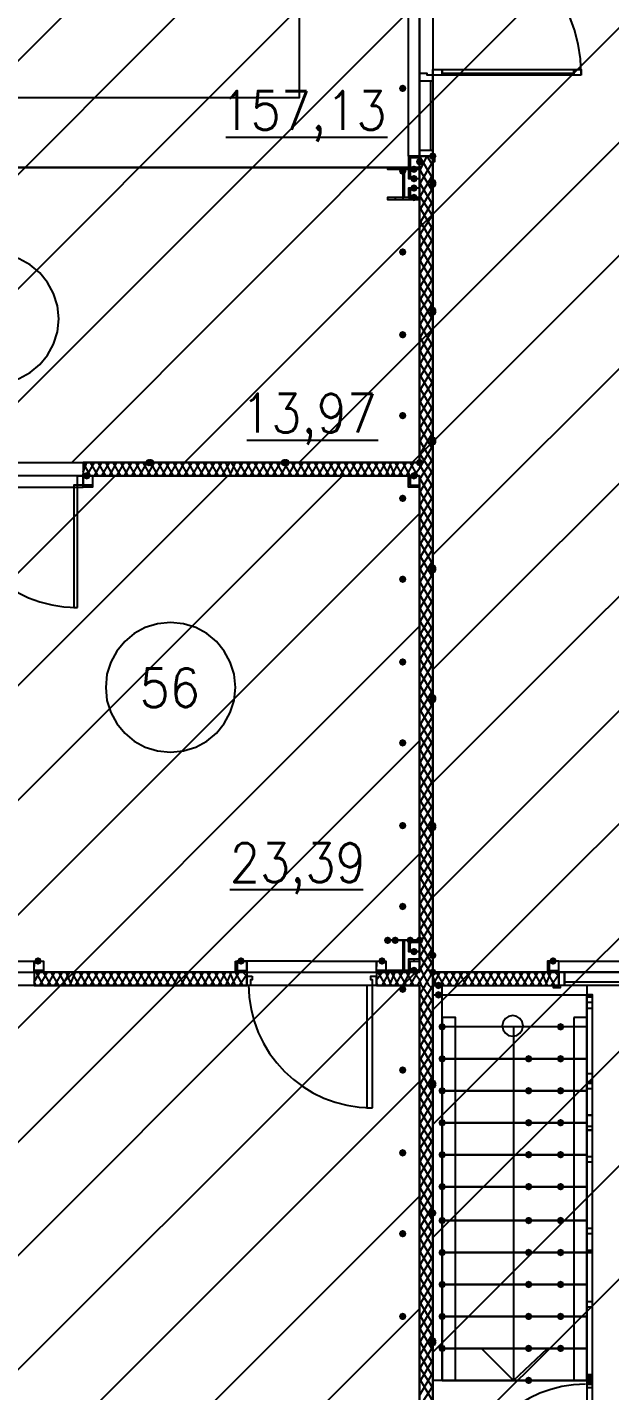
# Model space of a CAD drawing. Header units: millimetres. Extents: x 0 to 420, y 0 to 297.
# Drawn here: x 230.9 to 244.02, y 143.79 to 174.48 of the extents above; entities that cross this region are included whole.
import ezdxf

# ---------------------------------------------------------------- set-up
doc = ezdxf.new("R2010")
doc.units = ezdxf.units.MM
doc.layers.get('0').update_dxf_attribs({"linetype": 'CONTINUOUS'})
doc.styles.get("Standard").update_dxf_attribs({"font": 'STANDARD'})

msp = doc.modelspace()

# ---------------------------------------------------------------- hatches: boundary and pattern name
at = {"true_color": 0x000007}
for points in [[(239.437333, 173.101), (239.412463, 173.041204), (239.352667, 173.016333), (239.292871, 173.041204), (239.268, 173.101), (239.292871, 173.160796), (239.352667, 173.185667), (239.412462, 173.160796)], [(239.437333, 171.238333), (239.412463, 171.178537), (239.352667, 171.153667), (239.292871, 171.178537), (239.268, 171.238333), (239.292871, 171.298129), (239.352667, 171.323), (239.412462, 171.298129)], [(239.691333, 171.280667), (239.666462, 171.220871), (239.606667, 171.196), (239.546871, 171.220871), (239.522, 171.280667), (239.546871, 171.340462), (239.606667, 171.365333), (239.666462, 171.340463)], [(239.818333, 171.45), (239.793462, 171.390204), (239.733667, 171.365333), (239.673871, 171.390204), (239.649, 171.45), (239.673871, 171.509796), (239.733667, 171.534667), (239.793462, 171.509796)], [(239.691333, 171.069), (239.666462, 171.009204), (239.606667, 170.984333), (239.546871, 171.009204), (239.522, 171.069), (239.546871, 171.128796), (239.606667, 171.153667), (239.666462, 171.128796)], [(239.691333, 170.857333), (239.666462, 170.797537), (239.606667, 170.772667), (239.546871, 170.797537), (239.522, 170.857333), (239.546871, 170.917129), (239.606667, 170.942), (239.666462, 170.917129)], [(239.691333, 170.645667), (239.666462, 170.585871), (239.606667, 170.561), (239.546871, 170.585871), (239.522, 170.645667), (239.546871, 170.705462), (239.606667, 170.730333), (239.666462, 170.705463)], [(239.437333, 169.418), (239.412463, 169.358204), (239.352667, 169.333333), (239.292871, 169.358204), (239.268, 169.418), (239.292871, 169.477796), (239.352667, 169.502667), (239.412462, 169.477796)], [(239.437333, 167.555333), (239.412463, 167.495537), (239.352667, 167.470667), (239.292871, 167.495537), (239.268, 167.555333), (239.292871, 167.615129), (239.352667, 167.64), (239.412462, 167.615129)], [(239.437333, 165.735), (239.412463, 165.675204), (239.352667, 165.650333), (239.292871, 165.675204), (239.268, 165.735), (239.292871, 165.794796), (239.352667, 165.819667), (239.412462, 165.794796)], [(232.325333, 164.380333), (232.300462, 164.320537), (232.240667, 164.295667), (232.180871, 164.320537), (232.156, 164.380333), (232.180871, 164.440129), (232.240667, 164.465), (232.300462, 164.440129)], [(239.691333, 164.380333), (239.666462, 164.320537), (239.606667, 164.295667), (239.546871, 164.320537), (239.522, 164.380333), (239.546871, 164.440129), (239.606667, 164.465), (239.666462, 164.440129)], [(239.437333, 163.872333), (239.412463, 163.812537), (239.352667, 163.787667), (239.292871, 163.812537), (239.268, 163.872333), (239.292871, 163.932129), (239.352667, 163.957), (239.412462, 163.932129)], [(239.437333, 162.052), (239.412463, 161.992204), (239.352667, 161.967333), (239.292871, 161.992204), (239.268, 162.052), (239.292871, 162.111796), (239.352667, 162.136667), (239.412462, 162.111796)], [(239.437333, 160.189333), (239.412463, 160.129537), (239.352667, 160.104667), (239.292871, 160.129537), (239.268, 160.189333), (239.292871, 160.249129), (239.352667, 160.274), (239.412462, 160.249129)], [(239.437333, 158.369), (239.412463, 158.309204), (239.352667, 158.284333), (239.292871, 158.309204), (239.268, 158.369), (239.292871, 158.428796), (239.352667, 158.453667), (239.412462, 158.428796)], [(239.437333, 156.506333), (239.412463, 156.446537), (239.352667, 156.421667), (239.292871, 156.446537), (239.268, 156.506333), (239.292871, 156.566129), (239.352667, 156.591), (239.412462, 156.566129)], [(239.437333, 154.686), (239.412463, 154.626204), (239.352667, 154.601333), (239.292871, 154.626204), (239.268, 154.686), (239.292871, 154.745796), (239.352667, 154.770667), (239.412462, 154.745796)], [(239.098667, 153.924), (239.073796, 153.864204), (239.014, 153.839333), (238.954204, 153.864204), (238.929333, 153.924), (238.954204, 153.983796), (239.014, 154.008667), (239.073796, 153.983796)], [(239.268, 153.924), (239.243129, 153.864204), (239.183333, 153.839333), (239.123538, 153.864204), (239.098667, 153.924), (239.123537, 153.983796), (239.183333, 154.008667), (239.243129, 153.983796)], [(239.606667, 153.924), (239.581796, 153.864204), (239.522, 153.839333), (239.462204, 153.864204), (239.437333, 153.924), (239.462204, 153.983796), (239.522, 154.008667), (239.581796, 153.983796)], [(239.818333, 153.924), (239.793462, 153.864204), (239.733667, 153.839333), (239.673871, 153.864204), (239.649, 153.924), (239.673871, 153.983796), (239.733667, 154.008667), (239.793462, 153.983796)], [(231.224667, 153.458333), (231.199796, 153.398537), (231.14, 153.373667), (231.080204, 153.398537), (231.055333, 153.458333), (231.080204, 153.518129), (231.14, 153.543), (231.199796, 153.518129)], [(235.796667, 153.458333), (235.771796, 153.398537), (235.712, 153.373667), (235.652204, 153.398537), (235.627333, 153.458333), (235.652204, 153.518129), (235.712, 153.543), (235.771796, 153.518129)], [(238.971667, 153.458333), (238.946796, 153.398537), (238.887, 153.373667), (238.827204, 153.398537), (238.802333, 153.458333), (238.827204, 153.518129), (238.887, 153.543), (238.946796, 153.518129)], [(239.691333, 153.67), (239.666462, 153.610204), (239.606667, 153.585333), (239.546871, 153.610204), (239.522, 153.67), (239.546871, 153.729796), (239.606667, 153.754667), (239.666462, 153.729796)], [(242.824, 153.458333), (242.799129, 153.398537), (242.739333, 153.373667), (242.679538, 153.398537), (242.654667, 153.458333), (242.679537, 153.518129), (242.739333, 153.543), (242.799129, 153.518129)], [(239.691333, 153.246667), (239.666462, 153.186871), (239.606667, 153.162), (239.546871, 153.186871), (239.522, 153.246667), (239.546871, 153.306462), (239.606667, 153.331333), (239.666462, 153.306463)], [(240.114667, 153.204333), (240.089796, 153.144537), (240.03, 153.119667), (239.970204, 153.144537), (239.945333, 153.204333), (239.970204, 153.264129), (240.03, 153.289), (240.089796, 153.264129)], [(239.437333, 152.823333), (239.412463, 152.763537), (239.352667, 152.738667), (239.292871, 152.763537), (239.268, 152.823333), (239.292871, 152.883129), (239.352667, 152.908), (239.412462, 152.883129)], [(240.241667, 152.908), (240.216796, 152.848204), (240.157, 152.823333), (240.097204, 152.848204), (240.072333, 152.908), (240.097204, 152.967796), (240.157, 152.992667), (240.216796, 152.967796)], [(240.241667, 152.696333), (240.216796, 152.636537), (240.157, 152.611667), (240.097204, 152.636537), (240.072333, 152.696333), (240.097204, 152.756129), (240.157, 152.781), (240.216796, 152.756129)], [(239.437333, 151.003), (239.412463, 150.943204), (239.352667, 150.918333), (239.292871, 150.943204), (239.268, 151.003), (239.292871, 151.062796), (239.352667, 151.087667), (239.412462, 151.062796)], [(239.437333, 149.140333), (239.412463, 149.080537), (239.352667, 149.055667), (239.292871, 149.080537), (239.268, 149.140333), (239.292871, 149.200129), (239.352667, 149.225), (239.412462, 149.200129)], [(239.437333, 147.32), (239.412463, 147.260204), (239.352667, 147.235333), (239.292871, 147.260204), (239.268, 147.32), (239.292871, 147.379796), (239.352667, 147.404667), (239.412462, 147.379796)], [(239.437333, 145.457333), (239.412463, 145.397537), (239.352667, 145.372667), (239.292871, 145.397537), (239.268, 145.457333), (239.292871, 145.517129), (239.352667, 145.542), (239.412462, 145.517129)]]:
    msp.add_hatch(color=0, dxfattribs=at).paths.add_polyline_path(points, flags=0)
at = {"true_color": 0x0000fe}
for points in [[(240.114667, 171.577), (240.089796, 171.517204), (240.03, 171.492333), (239.970204, 171.517204), (239.945333, 171.577), (239.970204, 171.636796), (240.03, 171.661667), (240.089796, 171.636796)], [(240.114667, 171.577), (240.089796, 171.517204), (240.03, 171.492333), (239.970204, 171.517204), (239.945333, 171.577), (239.970204, 171.636796), (240.03, 171.661667), (240.089796, 171.636796)], [(240.114667, 170.984333), (240.089796, 170.924537), (240.03, 170.899667), (239.970204, 170.924537), (239.945333, 170.984333), (239.970204, 171.044129), (240.03, 171.069), (240.089796, 171.044129)], [(240.114667, 170.942), (240.089796, 170.882204), (240.03, 170.857333), (239.970204, 170.882204), (239.945333, 170.942), (239.970204, 171.001796), (240.03, 171.026667), (240.089796, 171.001796)], [(240.114667, 168.105667), (240.089796, 168.045871), (240.03, 168.021), (239.970204, 168.045871), (239.945333, 168.105667), (239.970204, 168.165462), (240.03, 168.190333), (240.089796, 168.165463)], [(240.114667, 168.063333), (240.089796, 168.003537), (240.03, 167.978667), (239.970204, 168.003537), (239.945333, 168.063333), (239.970204, 168.123129), (240.03, 168.148), (240.089796, 168.123129)], [(240.114667, 165.184667), (240.089796, 165.124871), (240.03, 165.1), (239.970204, 165.124871), (239.945333, 165.184667), (239.970204, 165.244462), (240.03, 165.269333), (240.089796, 165.244463)], [(240.114667, 165.142333), (240.089796, 165.082537), (240.03, 165.057667), (239.970204, 165.082537), (239.945333, 165.142333), (239.970204, 165.202129), (240.03, 165.227), (240.089796, 165.202129)], [(233.722333, 164.676667), (233.697462, 164.616871), (233.637667, 164.592), (233.577871, 164.616871), (233.553, 164.676667), (233.577871, 164.736462), (233.637667, 164.761333), (233.697462, 164.736463)], [(233.764667, 164.676667), (233.739796, 164.616871), (233.68, 164.592), (233.620204, 164.616871), (233.595333, 164.676667), (233.620204, 164.736462), (233.68, 164.761333), (233.739796, 164.736463)], [(236.770333, 164.676667), (236.745462, 164.616871), (236.685667, 164.592), (236.625871, 164.616871), (236.601, 164.676667), (236.625871, 164.736462), (236.685667, 164.761333), (236.745462, 164.736463)], [(236.812667, 164.676667), (236.787796, 164.616871), (236.728, 164.592), (236.668204, 164.616871), (236.643333, 164.676667), (236.668204, 164.736462), (236.728, 164.761333), (236.787796, 164.736463)], [(239.818333, 164.676667), (239.793462, 164.616871), (239.733667, 164.592), (239.673871, 164.616871), (239.649, 164.676667), (239.673871, 164.736462), (239.733667, 164.761333), (239.793462, 164.736463)], [(239.818333, 164.676667), (239.793462, 164.616871), (239.733667, 164.592), (239.673871, 164.616871), (239.649, 164.676667), (239.673871, 164.736462), (239.733667, 164.761333), (239.793462, 164.736463)], [(240.114667, 162.306), (240.089796, 162.246204), (240.03, 162.221333), (239.970204, 162.246204), (239.945333, 162.306), (239.970204, 162.365796), (240.03, 162.390667), (240.089796, 162.365796)], [(240.114667, 162.263667), (240.089796, 162.203871), (240.03, 162.179), (239.970204, 162.203871), (239.945333, 162.263667), (239.970204, 162.323462), (240.03, 162.348333), (240.089796, 162.323463)], [(240.114667, 159.385), (240.089796, 159.325204), (240.03, 159.300333), (239.970204, 159.325204), (239.945333, 159.385), (239.970204, 159.444796), (240.03, 159.469667), (240.089796, 159.444796)], [(240.114667, 159.342667), (240.089796, 159.282871), (240.03, 159.258), (239.970204, 159.282871), (239.945333, 159.342667), (239.970204, 159.402462), (240.03, 159.427333), (240.089796, 159.402463)], [(240.114667, 156.506333), (240.089796, 156.446537), (240.03, 156.421667), (239.970204, 156.446537), (239.945333, 156.506333), (239.970204, 156.566129), (240.03, 156.591), (240.089796, 156.566129)], [(240.114667, 156.464), (240.089796, 156.404204), (240.03, 156.379333), (239.970204, 156.404204), (239.945333, 156.464), (239.970204, 156.523796), (240.03, 156.548667), (240.089796, 156.523796)], [(240.114667, 153.585333), (240.089796, 153.525537), (240.03, 153.500667), (239.970204, 153.525537), (239.945333, 153.585333), (239.970204, 153.645129), (240.03, 153.67), (240.089796, 153.645129)], [(240.114667, 153.585333), (240.089796, 153.525537), (240.03, 153.500667), (239.970204, 153.525537), (239.945333, 153.585333), (239.970204, 153.645129), (240.03, 153.67), (240.089796, 153.645129)], [(240.326333, 151.976667), (240.301462, 151.916871), (240.241667, 151.892), (240.181871, 151.916871), (240.157, 151.976667), (240.181871, 152.036462), (240.241667, 152.061333), (240.301462, 152.036463)], [(242.993333, 151.976667), (242.968462, 151.916871), (242.908667, 151.892), (242.848871, 151.916871), (242.824, 151.976667), (242.848871, 152.036462), (242.908667, 152.061333), (242.968462, 152.036463)], [(240.326333, 151.257), (240.301462, 151.197204), (240.241667, 151.172333), (240.181871, 151.197204), (240.157, 151.257), (240.181871, 151.316796), (240.241667, 151.341667), (240.301462, 151.316796)], [(242.273667, 151.257), (242.248796, 151.197204), (242.189, 151.172333), (242.129204, 151.197204), (242.104333, 151.257), (242.129204, 151.316796), (242.189, 151.341667), (242.248796, 151.316796)], [(242.993333, 151.257), (242.968462, 151.197204), (242.908667, 151.172333), (242.848871, 151.197204), (242.824, 151.257), (242.848871, 151.316796), (242.908667, 151.341667), (242.968462, 151.316796)], [(240.114667, 150.706667), (240.089796, 150.646871), (240.03, 150.622), (239.970204, 150.646871), (239.945333, 150.706667), (239.970204, 150.766462), (240.03, 150.791333), (240.089796, 150.766463)], [(240.114667, 150.664333), (240.089796, 150.604537), (240.03, 150.579667), (239.970204, 150.604537), (239.945333, 150.664333), (239.970204, 150.724129), (240.03, 150.749), (240.089796, 150.724129)], [(240.326333, 150.537333), (240.301462, 150.477537), (240.241667, 150.452667), (240.181871, 150.477537), (240.157, 150.537333), (240.181871, 150.597129), (240.241667, 150.622), (240.301462, 150.597129)], [(242.273667, 150.537333), (242.248796, 150.477537), (242.189, 150.452667), (242.129204, 150.477537), (242.104333, 150.537333), (242.129204, 150.597129), (242.189, 150.622), (242.248796, 150.597129)], [(242.993333, 150.537333), (242.968462, 150.477537), (242.908667, 150.452667), (242.848871, 150.477537), (242.824, 150.537333), (242.848871, 150.597129), (242.908667, 150.622), (242.968462, 150.597129)], [(240.326333, 149.817667), (240.301462, 149.757871), (240.241667, 149.733), (240.181871, 149.757871), (240.157, 149.817667), (240.181871, 149.877462), (240.241667, 149.902333), (240.301462, 149.877463)], [(242.273667, 149.817667), (242.248796, 149.757871), (242.189, 149.733), (242.129204, 149.757871), (242.104333, 149.817667), (242.129204, 149.877462), (242.189, 149.902333), (242.248796, 149.877463)], [(242.993333, 149.817667), (242.968462, 149.757871), (242.908667, 149.733), (242.848871, 149.757871), (242.824, 149.817667), (242.848871, 149.877462), (242.908667, 149.902333), (242.968462, 149.877463)], [(240.326333, 149.098), (240.301462, 149.038204), (240.241667, 149.013333), (240.181871, 149.038204), (240.157, 149.098), (240.181871, 149.157796), (240.241667, 149.182667), (240.301462, 149.157796)], [(242.273667, 149.098), (242.248796, 149.038204), (242.189, 149.013333), (242.129204, 149.038204), (242.104333, 149.098), (242.129204, 149.157796), (242.189, 149.182667), (242.248796, 149.157796)], [(242.993333, 149.098), (242.968462, 149.038204), (242.908667, 149.013333), (242.848871, 149.038204), (242.824, 149.098), (242.848871, 149.157796), (242.908667, 149.182667), (242.968462, 149.157796)], [(240.326333, 148.378333), (240.301462, 148.318537), (240.241667, 148.293667), (240.181871, 148.318537), (240.157, 148.378333), (240.181871, 148.438129), (240.241667, 148.463), (240.301462, 148.438129)], [(242.273667, 148.378333), (242.248796, 148.318537), (242.189, 148.293667), (242.129204, 148.318537), (242.104333, 148.378333), (242.129204, 148.438129), (242.189, 148.463), (242.248796, 148.438129)], [(242.993333, 148.378333), (242.968462, 148.318537), (242.908667, 148.293667), (242.848871, 148.318537), (242.824, 148.378333), (242.848871, 148.438129), (242.908667, 148.463), (242.968462, 148.438129)], [(240.114667, 147.785667), (240.089796, 147.725871), (240.03, 147.701), (239.970204, 147.725871), (239.945333, 147.785667), (239.970204, 147.845462), (240.03, 147.870333), (240.089796, 147.845463)], [(240.114667, 147.785667), (240.089796, 147.725871), (240.03, 147.701), (239.970204, 147.725871), (239.945333, 147.785667), (239.970204, 147.845462), (240.03, 147.870333), (240.089796, 147.845463)], [(240.326333, 147.616333), (240.301462, 147.556537), (240.241667, 147.531667), (240.181871, 147.556537), (240.157, 147.616333), (240.181871, 147.676129), (240.241667, 147.701), (240.301462, 147.676129)], [(242.273667, 147.616333), (242.248796, 147.556537), (242.189, 147.531667), (242.129204, 147.556537), (242.104333, 147.616333), (242.129204, 147.676129), (242.189, 147.701), (242.248796, 147.676129)], [(242.993333, 147.616333), (242.968462, 147.556537), (242.908667, 147.531667), (242.848871, 147.556537), (242.824, 147.616333), (242.848871, 147.676129), (242.908667, 147.701), (242.968462, 147.676129)], [(240.326333, 146.896667), (240.301462, 146.836871), (240.241667, 146.812), (240.181871, 146.836871), (240.157, 146.896667), (240.181871, 146.956462), (240.241667, 146.981333), (240.301462, 146.956463)], [(242.273667, 146.896667), (242.248796, 146.836871), (242.189, 146.812), (242.129204, 146.836871), (242.104333, 146.896667), (242.129204, 146.956462), (242.189, 146.981333), (242.248796, 146.956463)], [(242.993333, 146.896667), (242.968462, 146.836871), (242.908667, 146.812), (242.848871, 146.836871), (242.824, 146.896667), (242.848871, 146.956462), (242.908667, 146.981333), (242.968462, 146.956463)], [(240.326333, 146.177), (240.301462, 146.117204), (240.241667, 146.092333), (240.181871, 146.117204), (240.157, 146.177), (240.181871, 146.236796), (240.241667, 146.261667), (240.301462, 146.236796)], [(242.273667, 146.177), (242.248796, 146.117204), (242.189, 146.092333), (242.129204, 146.117204), (242.104333, 146.177), (242.129204, 146.236796), (242.189, 146.261667), (242.248796, 146.236796)], [(242.993333, 146.177), (242.968462, 146.117204), (242.908667, 146.092333), (242.848871, 146.117204), (242.824, 146.177), (242.848871, 146.236796), (242.908667, 146.261667), (242.968462, 146.236796)], [(240.326333, 145.457333), (240.301462, 145.397537), (240.241667, 145.372667), (240.181871, 145.397537), (240.157, 145.457333), (240.181871, 145.517129), (240.241667, 145.542), (240.301462, 145.517129)], [(242.273667, 145.457333), (242.248796, 145.397537), (242.189, 145.372667), (242.129204, 145.397537), (242.104333, 145.457333), (242.129204, 145.517129), (242.189, 145.542), (242.248796, 145.517129)], [(242.993333, 145.457333), (242.968462, 145.397537), (242.908667, 145.372667), (242.848871, 145.397537), (242.824, 145.457333), (242.848871, 145.517129), (242.908667, 145.542), (242.968462, 145.517129)], [(240.114667, 144.907), (240.089796, 144.847204), (240.03, 144.822333), (239.970204, 144.847204), (239.945333, 144.907), (239.970204, 144.966796), (240.03, 144.991667), (240.089796, 144.966796)], [(240.114667, 144.864667), (240.089796, 144.804871), (240.03, 144.78), (239.970204, 144.804871), (239.945333, 144.864667), (239.970204, 144.924462), (240.03, 144.949333), (240.089796, 144.924463)], [(240.326333, 144.737667), (240.301462, 144.677871), (240.241667, 144.653), (240.181871, 144.677871), (240.157, 144.737667), (240.181871, 144.797462), (240.241667, 144.822333), (240.301462, 144.797463)], [(242.273667, 144.737667), (242.248796, 144.677871), (242.189, 144.653), (242.129204, 144.677871), (242.104333, 144.737667), (242.129204, 144.797462), (242.189, 144.822333), (242.248796, 144.797463)], [(242.993333, 144.737667), (242.968462, 144.677871), (242.908667, 144.653), (242.848871, 144.677871), (242.824, 144.737667), (242.848871, 144.797462), (242.908667, 144.822333), (242.968462, 144.797463)], [(242.273667, 144.018), (242.248796, 143.958204), (242.189, 143.933333), (242.129204, 143.958204), (242.104333, 144.018), (242.129204, 144.077796), (242.189, 144.102667), (242.248796, 144.077796)]]:
    msp.add_hatch(color=0, dxfattribs=at).paths.add_polyline_path(points, flags=0)
at = {"true_color": 0x000007}
h = msp.add_hatch(color=0, dxfattribs=at)
h.paths.add_polyline_path([(240.03, 171.577), (240.03, 170.984333)], flags=0)
h.paths.add_polyline_path([(240.03, 170.984333), (240.03, 171.577)], flags=0)
h = msp.add_hatch(color=0, dxfattribs=at)
h.paths.add_polyline_path([(240.03, 170.942), (240.03, 153.585333)], flags=0)
h.paths.add_polyline_path([(240.03, 153.585333), (240.03, 170.942)], flags=0)
h = msp.add_hatch(color=0, dxfattribs=at)
h.paths.add_polyline_path([(232.156, 164.676667), (239.733667, 164.676667)], flags=0)
h.paths.add_polyline_path([(239.733667, 164.676667), (232.156, 164.676667)], flags=0)
h = msp.add_hatch(color=0, dxfattribs=at)
h.paths.add_polyline_path([(240.03, 153.585333), (240.03, 136.186333)], flags=0)
h.paths.add_polyline_path([(240.03, 136.186333), (240.03, 153.585333)], flags=0)

# ---------------------------------------------------------------- linework, layer by layer
at = {"color": 0, "true_color": 0x000008}
for points in [[(256.116667, 200.321333), (240.03, 200.321333), (240.03, 153.204333), (256.116667, 153.204333)], [(239.733667, 171.323), (239.733667, 182.202667), (118.279333, 182.202667), (118.279333, 171.323)], [(240.03, 118.448667), (256.116667, 118.448667), (256.116667, 152.908), (243.501333, 152.908), (243.501333, 144.018), (240.03, 144.018)]]:
    msp.add_lwpolyline(points, close=True, dxfattribs=at)
at = {"color": 0, "true_color": 0x000020}
for points in [[(221.657334, 164.676666), (256.074334, 199.135999)], [(224.197334, 164.676666), (256.074334, 196.553666)], [(226.779667, 164.676666), (256.074334, 194.013666)], [(229.319667, 164.676666), (256.074334, 191.431333)], [(231.902001, 164.676666), (256.074334, 188.891333)], [(234.442001, 164.676666), (258.614334, 188.848999)], [(237.024334, 164.676666), (261.196667, 188.848999)], [(239.564334, 164.676666), (263.736667, 188.848999)], [(240.030001, 162.602333), (266.319001, 188.848999)], [(240.030001, 160.019999), (268.901334, 188.848999)], [(240.030001, 157.479999), (271.441334, 188.848999)], [(240.030001, 154.897666), (274.023667, 188.848999)], [(240.030001, 152.357666), (276.563667, 188.848999)], [(240.030001, 149.775333), (279.146001, 188.848999)], [(240.030001, 147.235333), (256.074334, 163.237333)], [(240.030001, 144.652999), (256.074334, 160.697333)], [(240.030001, 142.112999), (256.074334, 158.114999)]]:
    msp.add_lwpolyline(points, dxfattribs=at)
at = {"color": 0, "true_color": 0x000007}
for points in [[(223.816333, 180.297667), (237.024333, 180.297667), (237.024333, 172.889333), (223.816333, 172.889333)], [(239.733667, 173.270333), (240.03, 173.270333), (240.03, 173.397333), (239.903, 173.397333), (239.903, 173.439667), (239.733667, 173.439667)], [(240.03, 173.524333), (240.241667, 173.524333), (240.241667, 173.397333), (240.03, 173.397333)], [(243.205, 173.439667), (240.241667, 173.439667), (240.241667, 173.524333), (243.205, 173.524333)], [(243.205, 173.397333), (240.241667, 173.397333), (240.241667, 173.439667), (243.205, 173.439667)], [(243.374333, 173.397333), (243.205, 173.397333), (243.205, 173.524333), (243.374333, 173.524333)], [(239.733667, 171.704), (239.733667, 173.270333), (240.03, 173.270333), (240.03, 171.704)], [(239.733667, 171.323), (239.733667, 171.534667), (239.522, 171.534667), (239.522, 171.323), (239.733667, 171.323), (239.733667, 171.577), (239.479667, 171.577), (239.479667, 171.323)], [(240.03, 171.577), (240.03, 171.704), (239.733667, 171.704), (239.733667, 171.577)], [(239.733667, 171.577), (240.03, 171.577)], [(240.072333, 171.619333), (240.072333, 171.45), (240.03, 171.45), (240.03, 171.619333)], [(240.03, 171.577), (240.03, 170.984333)], [(240.03, 170.984333), (240.03, 171.577)], [(240.03, 171.45), (240.03, 171.577)], [(240.03, 170.984333), (240.03, 171.577)], [(240.03, 170.984333), (240.03, 171.577)], [(239.733667, 171.323), (239.014, 171.323), (239.014, 171.280667), (239.352667, 171.280667), (239.352667, 170.645667), (239.014, 170.645667), (239.014, 170.603333), (239.733667, 170.603333), (239.733667, 170.645667), (239.395, 170.645667), (239.395, 171.280667), (239.733667, 171.280667)], [(239.733667, 171.280667), (239.522, 171.280667), (239.522, 171.069), (239.733667, 171.069), (239.733667, 171.280667), (239.479667, 171.280667), (239.479667, 171.069), (239.733667, 171.069)], [(239.733667, 170.857333), (239.522, 170.857333), (239.522, 170.645667), (239.733667, 170.645667), (239.733667, 170.857333), (239.479667, 170.857333), (239.479667, 170.645667), (239.733667, 170.645667)], [(240.03, 170.942), (240.03, 153.585333)], [(240.03, 153.585333), (240.03, 170.942)], [(240.03, 153.585333), (240.03, 170.942)], [(240.03, 153.585333), (240.03, 170.942)], [(232.156, 164.676667), (239.733667, 164.676667)], [(239.733667, 164.676667), (232.156, 164.676667)], [(232.156, 164.676667), (239.733667, 164.676667)], [(232.156, 164.676667), (239.733667, 164.676667)], [(222.123, 164.380333), (222.123, 153.204333), (239.733667, 153.204333), (239.733667, 164.380333)], [(232.156, 164.380333), (232.156, 164.168667), (232.029, 164.168667), (232.029, 164.295667), (232.029, 164.380333)], [(232.156, 164.380333), (232.367667, 164.380333), (232.367667, 164.168667), (232.156, 164.168667), (232.156, 164.380333), (232.367667, 164.380333), (232.367667, 164.126333), (232.156, 164.126333)], [(239.479667, 164.380333), (239.733667, 164.380333), (239.733667, 164.126333), (239.479667, 164.126333)], [(239.522, 164.380333), (239.522, 164.168667), (239.733667, 164.168667), (239.733667, 164.380333)], [(232.029, 161.417), (232.029, 164.168667), (231.944333, 164.168667), (231.944333, 161.417)], [(239.733667, 153.924), (239.014, 153.924), (239.352667, 153.924), (239.352667, 153.246667), (239.014, 153.246667), (239.014, 153.204333), (239.733667, 153.204333), (239.733667, 153.246667), (239.395, 153.246667), (239.395, 153.924)], [(239.733667, 153.924), (239.479667, 153.924), (239.479667, 153.67), (239.733667, 153.67)], [(239.733667, 153.881667), (239.733667, 153.67), (239.522, 153.67), (239.522, 153.881667)], [(235.585, 153.458333), (235.839, 153.458333), (235.839, 153.204333), (235.585, 153.204333)], [(235.627333, 153.458333), (235.627333, 153.246667), (235.839, 153.246667), (235.839, 153.458333)], [(239.733667, 153.500667), (239.479667, 153.500667), (239.479667, 153.246667), (239.733667, 153.246667)], [(239.733667, 153.458333), (239.733667, 153.246667), (239.522, 153.246667), (239.522, 153.458333)], [(240.03, 153.585333), (240.03, 136.186333)], [(240.03, 136.186333), (240.03, 153.585333)], [(240.03, 136.186333), (240.03, 153.585333)], [(240.03, 136.186333), (240.03, 153.585333)], [(242.866333, 153.458333), (242.654667, 153.458333), (242.654667, 153.246667), (242.866333, 153.246667), (242.866333, 153.458333), (242.612333, 153.458333), (242.612333, 153.204333), (242.866333, 153.204333)], [(242.866333, 153.204333), (242.993333, 153.204333), (242.993333, 152.908), (242.866333, 152.908)], [(242.866333, 153.204333), (242.866333, 152.908)], [(244.602, 152.908), (242.993333, 152.908), (242.993333, 153.204333), (244.602, 153.204333)], [(222.123, 118.448667), (239.733667, 118.448667), (239.733667, 152.908), (235.542667, 152.908), (222.334667, 152.908), (222.123, 152.908)], [(235.966, 153.119667), (235.966, 153.035), (235.923667, 153.035), (235.923667, 152.908), (235.839, 152.908), (235.839, 153.119667)], [(235.839, 152.908), (235.839, 153.119667)], [(238.675333, 150.156333), (238.675333, 152.908), (238.548333, 152.908), (238.548333, 150.156333)], [(238.76, 153.119667), (238.76, 152.908), (238.675333, 152.908), (238.675333, 153.035), (238.633, 153.035), (238.633, 153.119667)], [(238.76, 152.908), (238.76, 153.119667)], [(240.241667, 152.908), (240.03, 152.908), (240.03, 152.696333), (240.241667, 152.696333), (240.241667, 152.908), (240.03, 152.908), (240.03, 152.696333), (240.241667, 152.696333)], [(242.908667, 152.908), (242.739333, 152.908), (242.739333, 152.865667), (242.908667, 152.865667)], [(242.739333, 152.908), (242.866333, 152.908)], [(243.501333, 144.018), (240.241667, 144.018), (240.241667, 152.696333), (243.501333, 152.696333)], [(240.241667, 152.188333), (240.241667, 151.976667), (240.241667, 144.018), (240.538, 144.018), (240.538, 151.976667), (240.538, 152.188333)], [(243.501333, 151.976667), (240.241667, 151.976667), (240.241667, 151.257), (243.501333, 151.257)], [(243.205, 152.188333), (243.205, 151.976667), (243.205, 144.018), (243.501333, 144.018), (243.501333, 151.976667), (243.501333, 152.188333)], [(243.501333, 151.257), (240.241667, 151.257), (240.241667, 150.537333), (243.501333, 150.537333)], [(243.501333, 150.537333), (240.241667, 150.537333), (240.241667, 149.817667), (243.501333, 149.817667)], [(243.501333, 149.817667), (240.241667, 149.817667), (240.241667, 149.098), (243.501333, 149.098)], [(243.628333, 149.648333), (243.501333, 149.648333)], [(243.501333, 149.098), (240.241667, 149.098), (240.241667, 148.378333), (243.501333, 148.378333)], [(243.501333, 148.378333), (240.241667, 148.378333), (240.241667, 147.616333), (243.501333, 147.616333)], [(243.501333, 147.616333), (240.241667, 147.616333), (240.241667, 146.896667), (243.501333, 146.896667)], [(243.501333, 146.896667), (240.241667, 146.896667), (240.241667, 146.177), (243.501333, 146.177)], [(243.628333, 146.896667), (243.501333, 146.896667)], [(243.501333, 146.177), (240.241667, 146.177), (240.241667, 145.457333), (243.501333, 145.457333)], [(243.501333, 145.457333), (240.241667, 145.457333), (240.241667, 144.737667), (243.501333, 144.737667)], [(243.501333, 144.737667), (240.241667, 144.737667), (240.241667, 144.018), (243.501333, 144.018)], [(243.628333, 144.102667), (243.501333, 144.102667)], [(243.501333, 144.018), (243.501333, 143.933333), (243.628333, 143.933333), (243.628333, 144.018)]]:
    msp.add_lwpolyline(points, close=True, dxfattribs=at)
for points in [[(239.606667, 171.577), (239.479667, 171.577), (239.479667, 176.784)], [(239.733667, 176.784), (239.733667, 171.577), (239.606667, 171.577)], [(243.374333, 173.4185), (243.356958, 173.762605), (243.305959, 174.09677), (243.223028, 174.419302), (243.109858, 174.728511), (242.968139, 175.022704), (242.799563, 175.30019), (242.605822, 175.559277), (242.388607, 175.798274), (242.14961, 176.015488), (241.890523, 176.20923), (241.613037, 176.377805), (241.318844, 176.519524), (241.009636, 176.632695), (240.687103, 176.715626), (240.352939, 176.766624), (240.008833, 176.784)], [(243.205, 173.439667), (240.241667, 173.439667)], [(239.733667, 171.704), (239.733667, 173.270333)], [(239.987667, 171.704), (239.987667, 173.270333)], [(235.373333, 172.000333), (239.014, 172.000333)], [(239.733667, 171.534667), (239.776, 171.577)], [(239.733667, 171.238333), (239.903, 171.577)], [(240.03, 171.069), (239.733667, 171.577)], [(239.733667, 171.577), (240.03, 171.577), (240.03, 171.45)], [(239.733667, 171.577), (239.733667, 164.676667)], [(240.03, 171.365333), (239.903, 171.577)], [(240.03, 170.984333), (240.03, 171.577), (240.03, 170.984333), (240.03, 171.577)], [(240.03, 153.204333), (240.03, 171.577)], [(239.014, 171.323), (239.014, 171.280667)], [(239.183333, 171.323), (239.183333, 171.280667)], [(239.352667, 171.323), (239.352667, 170.603333)], [(239.522, 171.45), (239.479667, 171.45)], [(239.522, 171.323), (239.522, 171.280667)], [(239.733667, 170.942), (240.03, 171.45)], [(239.733667, 171.323), (239.733667, 171.280667)], [(240.03, 170.772667), (239.733667, 171.280667)], [(239.733667, 170.645667), (240.03, 171.153667)], [(240.03, 170.476333), (239.733667, 170.984333)], [(239.014, 170.645667), (239.014, 170.603333)], [(239.183333, 170.645667), (239.183333, 170.603333)], [(239.522, 170.645667), (239.522, 170.603333)], [(239.733667, 170.349333), (240.03, 170.857333)], [(240.03, 170.222333), (239.733667, 170.688)], [(239.733667, 170.645667), (239.733667, 170.603333)], [(240.03, 153.585333), (240.03, 170.942), (240.03, 153.585333), (240.03, 170.942)], [(239.733667, 170.053), (240.03, 170.561)], [(240.03, 169.926), (239.733667, 170.434)], [(239.733667, 169.799), (240.03, 170.264667)], [(240.03, 169.629667), (239.733667, 170.137667)], [(239.733667, 169.502667), (240.03, 170.010667)], [(240.03, 169.333333), (239.733667, 169.841333)], [(239.733667, 169.206333), (240.03, 169.714333)], [(240.03, 169.037), (239.733667, 169.545)], [(239.733667, 168.91), (240.03, 169.418)], [(231.605667, 167.915167), (231.575995, 168.20951), (231.490894, 168.483662), (231.356238, 168.731749), (231.177899, 168.947899), (230.961749, 169.126238), (230.713662, 169.260894), (230.43951, 169.345995), (230.145167, 169.375667), (229.850823, 169.345995), (229.576671, 169.260894), (229.328584, 169.126238), (229.112434, 168.947899), (228.934095, 168.731749), (228.799439, 168.483662), (228.714339, 168.20951), (228.684667, 167.915167)], [(240.03, 168.740667), (239.733667, 169.248667)], [(239.733667, 168.613667), (240.03, 169.121667)], [(240.03, 168.444333), (239.733667, 168.952333)], [(239.733667, 168.317333), (240.03, 168.825333)], [(240.03, 168.190333), (239.733667, 168.656)], [(239.733667, 168.063333), (240.03, 168.529)], [(240.03, 167.894), (239.733667, 168.402)], [(239.733667, 167.767), (240.03, 168.275)], [(228.684667, 167.915167), (228.714339, 167.620823), (228.799439, 167.346671), (228.934095, 167.098584), (229.112434, 166.882434), (229.328584, 166.704095), (229.576671, 166.569439), (229.850823, 166.484339), (230.145167, 166.454667), (230.43951, 166.484339), (230.713662, 166.569439), (230.961749, 166.704095), (231.177899, 166.882434), (231.356238, 167.098584), (231.490894, 167.346671), (231.575995, 167.620823), (231.605667, 167.915167)], [(240.03, 167.597667), (239.733667, 168.105667)], [(239.733667, 167.470667), (240.03, 167.978667)], [(240.03, 167.301333), (239.733667, 167.809333)], [(239.733667, 167.174333), (240.03, 167.682333)], [(240.03, 167.005), (239.733667, 167.513)], [(239.733667, 166.878), (240.03, 167.386)], [(240.03, 166.708667), (239.733667, 167.216667)], [(239.733667, 166.581667), (240.03, 167.089667)], [(240.03, 166.454667), (239.733667, 166.920333)], [(239.733667, 166.285333), (240.03, 166.793333)], [(240.03, 166.158333), (239.733667, 166.666333)], [(239.733667, 166.031333), (240.03, 166.497)], [(240.03, 165.862), (239.733667, 166.37)], [(239.733667, 165.735), (240.03, 166.243)], [(240.03, 165.565667), (239.733667, 166.073667)], [(239.733667, 165.438667), (240.03, 165.946667)], [(240.03, 165.269333), (239.733667, 165.777333)], [(239.733667, 165.142333), (240.03, 165.650333)], [(240.03, 164.973), (239.733667, 165.481)], [(235.839, 165.184667), (238.802333, 165.184667)], [(239.733667, 164.846), (240.03, 165.354)], [(240.03, 164.676667), (239.733667, 165.184667)], [(239.733667, 164.549667), (240.03, 165.057667)], [(240.03, 164.422667), (239.733667, 164.888333)], [(232.156, 164.465), (232.240667, 164.676667)], [(232.325333, 164.380333), (232.156, 164.676667)], [(232.156, 164.676667), (239.733667, 164.676667), (232.156, 164.676667), (239.733667, 164.676667)], [(232.156, 164.676667), (232.156, 164.380333)], [(232.156, 164.676667), (232.156, 164.380333)], [(239.733667, 164.676667), (232.156, 164.676667)], [(232.240667, 164.380333), (232.41, 164.676667)], [(232.494667, 164.380333), (232.325333, 164.676667)], [(232.41, 164.380333), (232.579333, 164.676667)], [(232.664, 164.380333), (232.494667, 164.676667)], [(232.579333, 164.380333), (232.748667, 164.676667)], [(232.833333, 164.380333), (232.664, 164.676667)], [(232.748667, 164.380333), (232.918, 164.676667)], [(233.002667, 164.380333), (232.833333, 164.676667)], [(232.918, 164.380333), (233.087333, 164.676667)], [(233.172, 164.380333), (233.002667, 164.676667)], [(233.087333, 164.380333), (233.256667, 164.676667)], [(233.341333, 164.380333), (233.172, 164.676667)], [(233.256667, 164.380333), (233.426, 164.676667)], [(233.510667, 164.380333), (233.341333, 164.676667)], [(233.426, 164.380333), (233.595333, 164.676667)], [(233.68, 164.380333), (233.510667, 164.676667)], [(233.595333, 164.380333), (233.764667, 164.676667)], [(233.849333, 164.380333), (233.68, 164.676667)], [(233.764667, 164.380333), (233.934, 164.676667)], [(234.018667, 164.380333), (233.849333, 164.676667)], [(233.934, 164.380333), (234.103333, 164.676667)], [(234.188, 164.380333), (234.018667, 164.676667)], [(234.103333, 164.380333), (234.272667, 164.676667)], [(234.357333, 164.380333), (234.188, 164.676667)], [(234.272667, 164.380333), (234.442, 164.676667)], [(234.526667, 164.380333), (234.357333, 164.676667)], [(234.442, 164.380333), (234.611333, 164.676667)], [(234.696, 164.380333), (234.526667, 164.676667)], [(234.611333, 164.380333), (234.780667, 164.676667)], [(234.865333, 164.380333), (234.696, 164.676667)], [(234.780667, 164.380333), (234.95, 164.676667)], [(235.034667, 164.380333), (234.865333, 164.676667)], [(234.95, 164.380333), (235.119333, 164.676667)], [(235.204, 164.380333), (235.034667, 164.676667)], [(235.119333, 164.380333), (235.288667, 164.676667)], [(235.373333, 164.380333), (235.204, 164.676667)], [(235.288667, 164.380333), (235.458, 164.676667)], [(235.500333, 164.380333), (235.373333, 164.676667)], [(235.458, 164.380333), (235.585, 164.676667)], [(235.669667, 164.380333), (235.500333, 164.676667)], [(235.585, 164.380333), (235.754333, 164.676667)], [(235.839, 164.380333), (235.669667, 164.676667)], [(235.754333, 164.380333), (235.923667, 164.676667)], [(236.008333, 164.380333), (235.839, 164.676667)], [(235.923667, 164.380333), (236.093, 164.676667)], [(236.177667, 164.380333), (236.008333, 164.676667)], [(236.093, 164.380333), (236.262333, 164.676667)], [(236.347, 164.380333), (236.177667, 164.676667)], [(236.262333, 164.380333), (236.431667, 164.676667)], [(236.516333, 164.380333), (236.347, 164.676667)], [(236.431667, 164.380333), (236.601, 164.676667)], [(236.685667, 164.380333), (236.516333, 164.676667)], [(236.601, 164.380333), (236.770333, 164.676667)], [(236.855, 164.380333), (236.685667, 164.676667)], [(236.770333, 164.380333), (236.939667, 164.676667)], [(237.024333, 164.380333), (236.855, 164.676667)], [(236.939667, 164.380333), (237.109, 164.676667)], [(237.193667, 164.380333), (237.024333, 164.676667)], [(237.109, 164.380333), (237.278333, 164.676667)], [(237.363, 164.380333), (237.193667, 164.676667)], [(237.278333, 164.380333), (237.447667, 164.676667)], [(237.532333, 164.380333), (237.363, 164.676667)], [(237.447667, 164.380333), (237.617, 164.676667)], [(237.701667, 164.380333), (237.532333, 164.676667)], [(237.617, 164.380333), (237.786333, 164.676667)], [(237.871, 164.380333), (237.701667, 164.676667)], [(237.786333, 164.380333), (237.955667, 164.676667)], [(238.040333, 164.380333), (237.871, 164.676667)], [(237.955667, 164.380333), (238.125, 164.676667)], [(238.209667, 164.380333), (238.040333, 164.676667)], [(238.125, 164.380333), (238.294333, 164.676667)], [(238.379, 164.380333), (238.209667, 164.676667)], [(238.294333, 164.380333), (238.463667, 164.676667)], [(238.548333, 164.380333), (238.379, 164.676667)], [(238.463667, 164.380333), (238.633, 164.676667)], [(238.717667, 164.380333), (238.548333, 164.676667)], [(238.633, 164.380333), (238.802333, 164.676667)], [(238.887, 164.380333), (238.717667, 164.676667)], [(238.802333, 164.380333), (238.971667, 164.676667)], [(239.056333, 164.380333), (238.887, 164.676667)], [(238.971667, 164.380333), (239.098667, 164.676667)], [(239.183333, 164.380333), (239.056333, 164.676667)], [(239.098667, 164.380333), (239.268, 164.676667)], [(239.352667, 164.380333), (239.183333, 164.676667)], [(239.268, 164.380333), (239.437333, 164.676667)], [(239.522, 164.380333), (239.352667, 164.676667)], [(239.437333, 164.380333), (239.606667, 164.676667)], [(239.691333, 164.380333), (239.522, 164.676667)], [(239.606667, 164.380333), (239.733667, 164.549667)], [(239.733667, 164.634333), (239.691333, 164.676667)], [(239.733667, 164.295667), (240.03, 164.761333)], [(240.03, 164.126333), (239.733667, 164.634333)], [(239.733667, 163.999333), (240.03, 164.507333)], [(232.156, 164.253333), (232.156, 164.380333), (230.674333, 164.380333)], [(230.674333, 164.126333), (232.156, 164.126333), (232.156, 164.253333)], [(232.156, 164.380333), (232.156, 164.422667)], [(232.156, 164.380333), (239.733667, 164.380333)], [(239.733667, 164.380333), (239.733667, 153.204333)], [(240.03, 163.83), (239.733667, 164.338)], [(239.733667, 163.703), (240.03, 164.211)], [(229.235, 164.189833), (229.249316, 163.906325), (229.291334, 163.631006), (229.35966, 163.365272), (229.452901, 163.110515), (229.569663, 162.86813), (229.708552, 162.639509), (229.868176, 162.426048), (230.047139, 162.229139), (230.244048, 162.050176), (230.457509, 161.890552), (230.68613, 161.751663), (230.928515, 161.634901), (231.183272, 161.54166), (231.449006, 161.473334), (231.724325, 161.431316), (232.007833, 161.417)], [(232.240667, 164.168667), (232.240667, 164.126333)], [(239.606667, 164.168667), (239.606667, 164.126333)], [(240.03, 163.533667), (239.733667, 164.041667)], [(239.733667, 163.406667), (240.03, 163.914667)], [(240.03, 163.237333), (239.733667, 163.745333)], [(239.733667, 163.110333), (240.03, 163.618333)], [(240.03, 162.941), (239.733667, 163.449)], [(239.733667, 162.814), (240.03, 163.322)], [(240.03, 162.687), (239.733667, 163.152667)], [(239.733667, 162.517667), (240.03, 163.025667)], [(240.03, 162.390667), (239.733667, 162.898667)], [(239.733667, 162.263667), (240.03, 162.729333)], [(240.03, 162.094333), (239.733667, 162.602333)], [(239.733667, 161.967333), (240.03, 162.475333)], [(240.03, 161.798), (239.733667, 162.306)], [(239.733667, 161.671), (240.03, 162.179)], [(240.03, 161.501667), (239.733667, 162.009667)], [(239.733667, 161.374667), (240.03, 161.882667)], [(240.03, 161.205333), (239.733667, 161.713333)], [(239.733667, 161.078333), (240.03, 161.586333)], [(240.03, 160.909), (239.733667, 161.417)], [(239.733667, 160.782), (240.03, 161.29)], [(235.585, 159.617833), (235.555328, 159.912177), (235.470228, 160.186329), (235.335572, 160.434416), (235.157232, 160.650566), (234.941083, 160.828905), (234.692996, 160.963561), (234.418844, 161.048661), (234.1245, 161.078333), (233.830156, 161.048661), (233.556004, 160.963561), (233.307917, 160.828905), (233.091768, 160.650566), (232.913428, 160.434416), (232.778772, 160.186329), (232.693672, 159.912177), (232.664, 159.617833)], [(240.03, 160.655), (239.733667, 161.120667)], [(239.733667, 160.528), (240.03, 160.993667)], [(240.03, 160.358667), (239.733667, 160.866667)], [(239.733667, 160.231667), (240.03, 160.739667)], [(240.03, 160.062333), (239.733667, 160.570333)], [(239.733667, 159.935333), (240.03, 160.443333)], [(240.03, 159.766), (239.733667, 160.274)], [(239.733667, 159.639), (240.03, 160.147)], [(240.03, 159.469667), (239.733667, 159.977667)], [(232.664, 159.617833), (232.693672, 159.32349), (232.778772, 159.049338), (232.913428, 158.801251), (233.091768, 158.585101), (233.307917, 158.406762), (233.556004, 158.272106), (233.830156, 158.187005), (234.1245, 158.157333), (234.418844, 158.187005), (234.692996, 158.272106), (234.941083, 158.406762), (235.157232, 158.585101), (235.335572, 158.801251), (235.470228, 159.049338), (235.555328, 159.32349), (235.585, 159.617833)], [(239.733667, 159.342667), (240.03, 159.850667)], [(240.03, 159.173333), (239.733667, 159.681333)], [(239.733667, 159.046333), (240.03, 159.554333)], [(240.03, 158.919333), (239.733667, 159.385)], [(239.733667, 158.75), (240.03, 159.258)], [(240.03, 158.623), (239.733667, 159.131)], [(239.733667, 158.496), (240.03, 158.961667)], [(240.03, 158.326667), (239.733667, 158.834667)], [(239.733667, 158.199667), (240.03, 158.707667)], [(240.03, 158.030333), (239.733667, 158.538333)], [(239.733667, 157.903333), (240.03, 158.411333)], [(240.03, 157.734), (239.733667, 158.242)], [(239.733667, 157.607), (240.03, 158.115)], [(240.03, 157.437667), (239.733667, 157.945667)], [(239.733667, 157.310667), (240.03, 157.818667)], [(240.03, 157.141333), (239.733667, 157.649333)], [(239.733667, 157.014333), (240.03, 157.522333)], [(240.03, 156.887333), (239.733667, 157.353)], [(239.733667, 156.760333), (240.03, 157.226)], [(240.03, 156.591), (239.733667, 157.099)], [(239.733667, 156.464), (240.03, 156.972)], [(240.03, 156.294667), (239.733667, 156.802667)], [(239.733667, 156.167667), (240.03, 156.675667)], [(240.03, 155.998333), (239.733667, 156.506333)], [(239.733667, 155.871333), (240.03, 156.379333)], [(240.03, 155.702), (239.733667, 156.21)], [(239.733667, 155.575), (240.03, 156.083)], [(240.03, 155.405667), (239.733667, 155.913667)], [(239.733667, 155.278667), (240.03, 155.786667)], [(240.03, 155.151667), (239.733667, 155.617333)], [(239.733667, 154.982333), (240.03, 155.490333)], [(240.03, 154.855333), (239.733667, 155.363333)], [(235.458, 155.067), (238.463667, 155.067)], [(239.733667, 154.728333), (240.03, 155.194)], [(240.03, 154.559), (239.733667, 155.067)], [(239.733667, 154.432), (240.03, 154.94)], [(240.03, 154.262667), (239.733667, 154.770667)], [(239.733667, 154.135667), (240.03, 154.643667)], [(240.03, 153.966333), (239.733667, 154.474333)], [(239.733667, 153.839333), (240.03, 154.347333)], [(240.03, 153.67), (239.733667, 154.178)], [(239.352667, 153.924), (239.352667, 153.204333)], [(239.606667, 153.924), (239.606667, 153.881667)], [(239.733667, 153.543), (240.03, 154.051)], [(240.03, 153.373667), (239.733667, 153.881667)], [(228.854, 153.458333), (231.055333, 153.458333), (231.267, 153.458333), (231.267, 153.246667), (231.055333, 153.246667), (231.055333, 153.458333), (231.267, 153.458333), (231.267, 153.204333), (231.055333, 153.204333), (231.055333, 153.458333), (231.055333, 153.331333)], [(237.278333, 153.458333), (235.839, 153.458333), (235.839, 153.331333)], [(237.278333, 153.458333), (238.76, 153.458333), (238.971667, 153.458333), (238.971667, 153.246667), (238.76, 153.246667), (238.76, 153.458333), (238.971667, 153.458333), (238.971667, 153.204333), (238.76, 153.204333), (238.76, 153.458333), (238.76, 153.331333)], [(239.606667, 153.500667), (239.606667, 153.458333)], [(239.733667, 153.246667), (240.03, 153.754667)], [(240.03, 153.119667), (239.733667, 153.585333)], [(239.733667, 152.992667), (240.03, 153.458333)], [(240.03, 136.186333), (240.03, 153.585333), (240.03, 136.186333), (240.03, 153.585333)], [(242.866333, 153.331333), (242.866333, 153.458333), (248.073333, 153.458333)], [(228.854, 153.204333), (231.055333, 153.204333), (231.055333, 153.331333)], [(231.055333, 152.992667), (231.182333, 153.204333)], [(231.055333, 153.204333), (231.055333, 152.908)], [(231.055333, 153.204333), (231.055333, 152.908)], [(235.839, 153.204333), (231.055333, 153.204333)], [(231.267, 152.908), (231.097667, 153.204333)], [(231.14, 153.246667), (231.14, 153.204333)], [(231.182333, 152.908), (231.351667, 153.204333)], [(231.436333, 152.908), (231.267, 153.204333)], [(231.351667, 152.908), (231.521, 153.204333)], [(231.605667, 152.908), (231.436333, 153.204333)], [(231.521, 152.908), (231.690333, 153.204333)], [(231.775, 152.908), (231.605667, 153.204333)], [(231.690333, 152.908), (231.859667, 153.204333)], [(231.902, 152.908), (231.775, 153.204333)], [(231.859667, 152.908), (231.986667, 153.204333)], [(232.071333, 152.908), (231.902, 153.204333)], [(231.986667, 152.908), (232.156, 153.204333)], [(232.240667, 152.908), (232.071333, 153.204333)], [(232.156, 152.908), (232.325333, 153.204333)], [(232.41, 152.908), (232.240667, 153.204333)], [(232.325333, 152.908), (232.494667, 153.204333)], [(232.579333, 152.908), (232.41, 153.204333)], [(232.494667, 152.908), (232.664, 153.204333)], [(232.748667, 152.908), (232.579333, 153.204333)], [(232.664, 152.908), (232.833333, 153.204333)], [(232.918, 152.908), (232.748667, 153.204333)], [(232.833333, 152.908), (233.002667, 153.204333)], [(233.087333, 152.908), (232.918, 153.204333)], [(233.002667, 152.908), (233.172, 153.204333)], [(233.256667, 152.908), (233.087333, 153.204333)], [(233.172, 152.908), (233.341333, 153.204333)], [(233.426, 152.908), (233.256667, 153.204333)], [(233.341333, 152.908), (233.510667, 153.204333)], [(233.595333, 152.908), (233.426, 153.204333)], [(233.510667, 152.908), (233.68, 153.204333)], [(233.764667, 152.908), (233.595333, 153.204333)], [(233.68, 152.908), (233.849333, 153.204333)], [(233.934, 152.908), (233.764667, 153.204333)], [(233.849333, 152.908), (234.018667, 153.204333)], [(234.103333, 152.908), (233.934, 153.204333)], [(234.018667, 152.908), (234.188, 153.204333)], [(234.272667, 152.908), (234.103333, 153.204333)], [(234.188, 152.908), (234.357333, 153.204333)], [(234.442, 152.908), (234.272667, 153.204333)], [(234.357333, 152.908), (234.526667, 153.204333)], [(234.611333, 152.908), (234.442, 153.204333)], [(234.526667, 152.908), (234.696, 153.204333)], [(234.780667, 152.908), (234.611333, 153.204333)], [(234.696, 152.908), (234.865333, 153.204333)], [(234.95, 152.908), (234.780667, 153.204333)], [(234.865333, 152.908), (235.034667, 153.204333)], [(235.119333, 152.908), (234.95, 153.204333)], [(235.034667, 152.908), (235.204, 153.204333)], [(235.288667, 152.908), (235.119333, 153.204333)], [(235.204, 152.908), (235.373333, 153.204333)], [(235.458, 152.908), (235.288667, 153.204333)], [(235.373333, 152.908), (235.500333, 153.204333)], [(235.585, 152.908), (235.458, 153.204333)], [(235.500333, 152.908), (235.669667, 153.204333)], [(235.754333, 152.908), (235.585, 153.204333)], [(235.669667, 152.908), (235.839, 153.162)], [(235.712, 153.246667), (235.712, 153.204333)], [(235.839, 153.119667), (235.754333, 153.204333)], [(235.839, 153.331333), (235.839, 153.204333), (237.278333, 153.204333)], [(235.839, 153.204333), (235.839, 153.119667), (235.839, 152.908)], [(235.839, 153.204333), (235.839, 153.119667)], [(237.278333, 153.204333), (238.76, 153.204333), (238.76, 153.331333)], [(238.76, 153.035), (238.887, 153.204333)], [(238.76, 153.204333), (238.76, 153.119667), (238.76, 152.908)], [(238.76, 153.204333), (238.76, 153.119667)], [(239.733667, 153.204333), (238.76, 153.204333)], [(238.971667, 152.908), (238.802333, 153.204333)], [(238.887, 153.246667), (238.887, 153.204333)], [(238.887, 152.908), (239.056333, 153.204333)], [(239.098667, 152.908), (238.971667, 153.204333)], [(239.014, 153.246667), (239.014, 153.204333)], [(239.056333, 152.908), (239.183333, 153.204333)], [(239.268, 152.908), (239.098667, 153.204333)], [(239.183333, 153.246667), (239.183333, 153.204333)], [(239.183333, 152.908), (239.352667, 153.204333)], [(239.437333, 152.908), (239.268, 153.204333)], [(239.352667, 152.908), (239.522, 153.204333)], [(239.606667, 152.908), (239.437333, 153.204333)], [(239.522, 153.246667), (239.522, 153.204333)], [(239.522, 152.908), (239.691333, 153.204333)], [(239.733667, 153.035), (239.606667, 153.204333)], [(239.945333, 152.908), (239.733667, 153.331333)], [(239.733667, 153.246667), (239.733667, 153.204333)], [(239.860667, 152.908), (240.03, 153.204333)], [(240.03, 152.908), (240.199333, 153.204333)], [(242.866333, 153.204333), (240.03, 153.204333)], [(240.284, 152.908), (240.114667, 153.204333)], [(240.199333, 152.908), (240.368667, 153.204333)], [(240.453333, 152.908), (240.284, 153.204333)], [(240.368667, 152.908), (240.538, 153.204333)], [(240.622667, 152.908), (240.453333, 153.204333)], [(240.538, 152.908), (240.707333, 153.204333)], [(240.792, 152.908), (240.622667, 153.204333)], [(240.707333, 152.908), (240.876667, 153.204333)], [(240.961333, 152.908), (240.792, 153.204333)], [(240.876667, 152.908), (241.046, 153.204333)], [(241.130667, 152.908), (240.961333, 153.204333)], [(241.046, 152.908), (241.215333, 153.204333)], [(241.3, 152.908), (241.130667, 153.204333)], [(241.215333, 152.908), (241.384667, 153.204333)], [(241.469333, 152.908), (241.3, 153.204333)], [(241.384667, 152.908), (241.554, 153.204333)], [(241.638667, 152.908), (241.469333, 153.204333)], [(241.554, 152.908), (241.723333, 153.204333)], [(241.808, 152.908), (241.638667, 153.204333)], [(241.723333, 152.908), (241.892667, 153.204333)], [(241.977333, 152.908), (241.808, 153.204333)], [(241.892667, 152.908), (242.062, 153.204333)], [(242.146667, 152.908), (241.977333, 153.204333)], [(242.062, 152.908), (242.231333, 153.204333)], [(242.316, 152.908), (242.146667, 153.204333)], [(242.231333, 152.908), (242.400667, 153.204333)], [(242.485333, 152.908), (242.316, 153.204333)], [(242.400667, 152.908), (242.57, 153.204333)], [(242.612333, 152.908), (242.485333, 153.204333)], [(242.57, 152.908), (242.697, 153.204333)], [(242.781667, 152.908), (242.612333, 153.204333)], [(242.697, 152.908), (242.866333, 153.162)], [(242.739333, 153.246667), (242.739333, 153.204333)], [(242.866333, 153.204333), (242.866333, 152.908), (242.739333, 152.908)], [(242.866333, 153.119667), (242.781667, 153.204333)], [(248.073333, 153.204333), (242.866333, 153.204333), (242.866333, 153.331333)], [(244.602, 153.204333), (242.993333, 153.204333)], [(231.097667, 152.908), (231.055333, 152.992667)], [(231.055333, 152.908), (235.839, 152.908)], [(235.881333, 152.929167), (235.895649, 152.645658), (235.937667, 152.37034), (236.005993, 152.104605), (236.099234, 151.849849), (236.215996, 151.607463), (236.354886, 151.378843), (236.514509, 151.165381), (236.693472, 150.968472), (236.890381, 150.789509), (237.103843, 150.629886), (237.332463, 150.490996), (237.574849, 150.374234), (237.829605, 150.280993), (238.09534, 150.212667), (238.370658, 150.170649), (238.654167, 150.156333)], [(238.802333, 152.908), (238.76, 152.950333)], [(238.76, 152.908), (239.733667, 152.908)], [(239.691333, 152.908), (239.733667, 152.992667)], [(239.776, 152.908), (239.733667, 153.035)], [(239.733667, 152.696333), (239.860667, 152.908)], [(239.733667, 152.4), (240.03, 152.908)], [(239.733667, 152.908), (239.733667, 118.448667)], [(240.03, 152.527), (239.776, 152.908)], [(240.03, 152.823333), (239.945333, 152.908)], [(240.114667, 152.908), (240.03, 153.119667)], [(240.03, 118.448667), (240.03, 152.908)], [(240.03, 152.908), (242.866333, 152.908)], [(242.993333, 152.992667), (244.602, 152.992667)], [(240.03, 152.230667), (239.733667, 152.738667)], [(239.733667, 152.103667), (240.03, 152.611667)], [(243.501333, 149.987), (243.501333, 152.696333), (243.628333, 152.696333)], [(243.628333, 152.654), (243.628333, 152.696333), (243.501333, 152.696333), (243.501333, 152.654)], [(243.501333, 152.654), (243.628333, 152.654)], [(243.628333, 152.527), (243.628333, 152.654), (243.501333, 152.654), (243.501333, 152.527)], [(243.628333, 149.987), (243.628333, 152.696333)], [(240.03, 151.934333), (239.733667, 152.442333)], [(239.733667, 151.807333), (240.03, 152.315333)], [(242.062, 151.997833), (242.043705, 152.08847), (241.993812, 152.162478), (241.919804, 152.212372), (241.829167, 152.230667), (241.73853, 152.212372), (241.664522, 152.162478), (241.614628, 152.08847), (241.596333, 151.997833)], [(243.628333, 152.527), (243.501333, 152.527)], [(243.501333, 152.527), (243.501333, 152.4), (243.628333, 152.4)], [(243.501333, 152.4), (243.501333, 150.918333)], [(243.628333, 150.918333), (243.628333, 152.4), (243.628333, 152.527)], [(240.03, 151.638), (239.733667, 152.146)], [(239.733667, 151.511), (240.03, 152.019)], [(243.501333, 151.976667), (240.241667, 151.976667)], [(241.596333, 151.997833), (241.614628, 151.907196), (241.664522, 151.833188), (241.73853, 151.783295), (241.829167, 151.765), (241.919804, 151.783295), (241.993812, 151.833188), (242.043705, 151.907196), (242.062, 151.997833)], [(241.850333, 151.976667), (241.850333, 151.257), (241.850333, 144.737667), (241.850333, 144.018), (242.612333, 144.737667)], [(240.03, 151.384), (239.733667, 151.849667)], [(239.733667, 151.214667), (240.03, 151.722667)], [(240.03, 151.087667), (239.733667, 151.595667)], [(239.733667, 150.960667), (240.03, 151.426333)], [(240.03, 150.791333), (239.733667, 151.299333)], [(239.733667, 150.664333), (240.03, 151.172333)], [(240.03, 150.495), (239.733667, 151.003)], [(243.501333, 151.257), (240.241667, 151.257)], [(239.733667, 150.368), (240.03, 150.876)], [(240.03, 150.198667), (239.733667, 150.706667)], [(243.628333, 150.918333), (243.501333, 150.918333)], [(243.501333, 150.918333), (243.501333, 150.749), (243.628333, 150.749)], [(243.501333, 150.749), (243.501333, 142.197667), (243.628333, 142.197667)], [(243.501333, 150.706667), (243.628333, 150.706667)], [(243.628333, 142.197667), (243.628333, 150.749), (243.628333, 150.918333)], [(239.733667, 150.071667), (240.03, 150.579667)], [(240.03, 149.902333), (239.733667, 150.410333)], [(243.501333, 150.537333), (240.241667, 150.537333)], [(243.628333, 150.579667), (243.501333, 150.579667)], [(239.733667, 149.775333), (240.03, 150.283333)], [(240.03, 149.606), (239.733667, 150.114)], [(239.733667, 149.479), (240.03, 149.987)], [(240.03, 149.352), (239.733667, 149.817667)], [(243.501333, 149.817667), (240.241667, 149.817667)], [(243.501333, 149.987), (243.628333, 149.987), (243.501333, 149.987), (243.501333, 137.668)], [(243.628333, 137.668), (243.628333, 149.987)], [(239.733667, 149.225), (240.03, 149.690667)], [(240.03, 149.055667), (239.733667, 149.563667)], [(243.628333, 149.733), (243.501333, 149.733)], [(243.628333, 149.733), (243.501333, 149.733)], [(239.733667, 148.928667), (240.03, 149.436667)], [(240.03, 148.759333), (239.733667, 149.267333)], [(239.733667, 148.632333), (240.03, 149.140333)], [(240.03, 148.463), (239.733667, 148.971)], [(243.501333, 149.098), (240.241667, 149.098)], [(243.501333, 149.055667), (243.628333, 149.055667)], [(243.628333, 148.928667), (243.501333, 148.928667)], [(239.733667, 148.336), (240.03, 148.844)], [(240.03, 148.166667), (239.733667, 148.674667)], [(239.733667, 148.039667), (240.03, 148.547667)], [(240.03, 147.870333), (239.733667, 148.378333)], [(239.733667, 147.743333), (240.03, 148.251333)], [(243.501333, 148.378333), (240.241667, 148.378333)], [(240.03, 147.616333), (239.733667, 148.082)], [(239.733667, 147.447), (240.03, 147.955)], [(240.03, 147.32), (239.733667, 147.828)], [(239.733667, 147.193), (240.03, 147.658667)], [(240.03, 147.023667), (239.733667, 147.531667)], [(239.733667, 146.896667), (240.03, 147.404667)], [(243.501333, 147.616333), (240.241667, 147.616333)], [(243.501333, 147.447), (243.628333, 147.447)], [(243.628333, 147.32), (243.501333, 147.32)], [(240.03, 146.727333), (239.733667, 147.235333)], [(239.733667, 146.600333), (240.03, 147.108333)], [(240.03, 146.431), (239.733667, 146.939)], [(239.733667, 146.304), (240.03, 146.812)], [(243.501333, 146.896667), (240.241667, 146.896667)], [(243.628333, 146.939), (243.501333, 146.939)], [(243.628333, 146.939), (243.501333, 146.939)], [(243.628333, 146.939), (243.501333, 146.939)], [(243.628333, 146.939), (243.501333, 146.939)], [(243.501333, 146.896667), (243.628333, 146.896667)], [(243.501333, 146.896667), (243.628333, 146.896667)], [(240.03, 146.134667), (239.733667, 146.642667)], [(239.733667, 146.007667), (240.03, 146.515667)], [(240.03, 145.838333), (239.733667, 146.346333)], [(239.733667, 145.711333), (240.03, 146.219333)], [(243.501333, 146.177), (240.241667, 146.177)], [(240.03, 145.584333), (239.733667, 146.05)], [(239.733667, 145.415), (240.03, 145.923)], [(240.03, 145.288), (239.733667, 145.796)], [(243.501333, 145.796), (243.628333, 145.796)], [(239.733667, 145.161), (240.03, 145.669)], [(240.03, 144.991667), (239.733667, 145.499667)], [(243.628333, 145.669), (243.501333, 145.669)], [(239.733667, 144.864667), (240.03, 145.372667)], [(240.03, 144.695333), (239.733667, 145.203333)], [(243.501333, 145.457333), (240.241667, 145.457333)], [(239.733667, 144.568333), (240.03, 145.076333)], [(240.03, 144.399), (239.733667, 144.907)], [(239.733667, 144.272), (240.03, 144.78)], [(240.03, 144.102667), (239.733667, 144.610667)], [(243.501333, 144.737667), (240.241667, 144.737667)], [(241.850333, 144.018), (241.130667, 144.737667)], [(239.733667, 143.975667), (240.03, 144.483667)], [(240.03, 143.848667), (239.733667, 144.314333)], [(239.733667, 143.679333), (240.03, 144.187333)], [(240.03, 143.552333), (239.733667, 144.060333)], [(243.628333, 144.145), (243.501333, 144.145)], [(243.628333, 144.145), (243.501333, 144.145)], [(243.628333, 144.145), (243.501333, 144.145)], [(243.501333, 144.102667), (243.628333, 144.102667)], [(243.628333, 144.060333), (243.501333, 144.060333)], [(243.501333, 144.018), (243.628333, 144.018)], [(243.501333, 144.018), (243.628333, 144.018)], [(243.501333, 143.975667), (243.628333, 143.975667)], [(239.733667, 143.425333), (240.03, 143.891)], [(243.469956, 143.933312), (243.200562, 143.919155), (242.938517, 143.879528), (242.685091, 143.815646), (242.441554, 143.728725), (242.209176, 143.619982), (241.989227, 143.490633), (241.782976, 143.341893), (241.591695, 143.174979), (241.416652, 142.991108), (241.259117, 142.791494), (241.120361, 142.577355), (241.001653, 142.349906), (240.904264, 142.110363), (240.829463, 141.859944), (240.778521, 141.599863), (240.752706, 141.331336)], [(243.628333, 143.848667), (243.501333, 143.848667)]]:
    msp.add_lwpolyline(points, dxfattribs=at)
at = {"color": 0, "true_color": 0x0000ab}
msp.add_lwpolyline([(222.123, 171.323), (222.123, 164.676667), (239.733667, 164.676667), (239.733667, 171.323)], close=True, dxfattribs=at)
at = {"color": 0, "true_color": 0x000001}
for points in [[(186.944001, 118.448666), (232.875667, 164.380333)], [(189.484001, 118.448666), (235.415667, 164.380333)], [(192.066334, 118.448666), (237.998001, 164.380333)], [(194.606334, 118.448666), (239.733667, 163.533666)], [(197.188668, 118.448666), (239.733667, 160.993666)], [(199.728668, 118.448666), (239.733667, 158.411333)], [(202.311001, 118.448666), (239.733667, 155.871333)], [(204.851001, 118.448666), (239.733667, 153.288999)], [(207.433334, 118.448666), (239.733667, 150.748999)], [(209.973334, 118.448666), (239.733667, 148.166666)], [(212.555667, 118.448666), (239.733667, 145.626666)]]:
    msp.add_lwpolyline(points, dxfattribs=at)

# ---------------------------------------------------------------- texts
at = {"color": 0, "true_color": 0x000007, "char_height": 0.872032, "attachment_point": 1}
for s, insert, width in [('157,13', (235.24633, 173.041695), 3.0521121), ('13,97', (235.712003, 166.22603), 2.56764984), ('56', (233.425993, 160.045366), 1.06581688), ('23,39', (235.457997, 156.108362), 2.76143456)]:
    msp.add_mtext(s, dxfattribs=dict(at, insert=insert, width=width))

doc.saveas('drawing.dxf')
